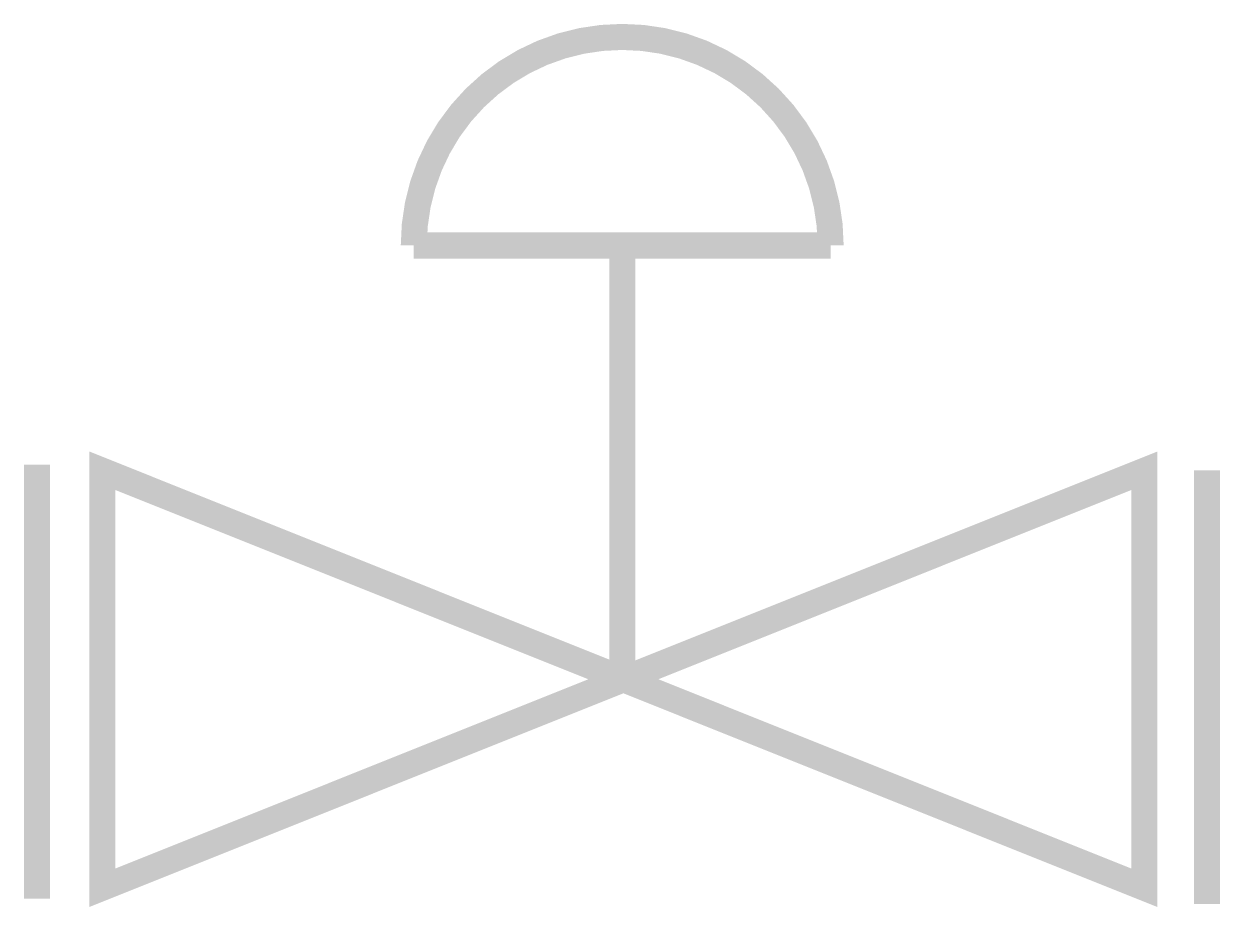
# Model space of a CAD drawing. Extents: x -0.1 to 11.4, y -2.3 to 6.3.
import ezdxf

# ---------------------------------------------------------------- set-up
doc = ezdxf.new("R2010")
doc.units = 0
doc.layers.get('0').update_dxf_attribs({"linetype": 'CONTINUOUS'})

# ---------------------------------------------------------------- blocks, each defined once
blk = doc.blocks.new('气动薄膜调节阀')
at = {"const_width": 0.25}
blk.add_lwpolyline([(7.616, 4.183, 1), (3.616, 4.183, 1)], format="xyb", dxfattribs=at)
for points in [[(3.616, 4.183), (7.616, 4.183)], [(5.616, 0.023), (5.616, 4.183)], [(0, -2.08), (0, 2.08)], [(0.627, -1.977), (0.627, 2.023), (10.627, -1.977), (10.627, 2.023), (0.627, -1.977)], [(11.228, -2.133), (11.228, 2.027)]]:
    blk.add_lwpolyline(points, dxfattribs=at)

msp = doc.modelspace()

# ---------------------------------------------------------------- block references
at = {"linetype": 'Continuous'}
msp.add_blockref('气动薄膜调节阀', (0, 0), dxfattribs=at)

doc.saveas('drawing.dxf')
